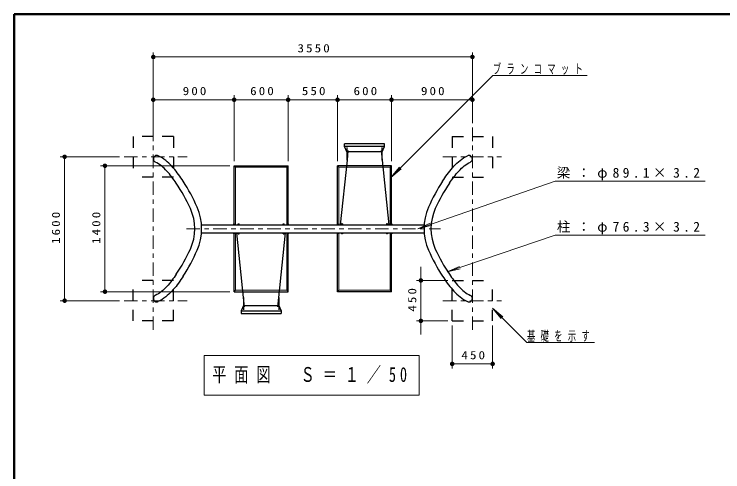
# Model space of a CAD drawing. Units: millimetres on the paper, scale 1:50. Extents: x -365 to 0, y -19 to 257.
# Drawn here: x -365 to -207.3, y 155.2 to 257 of the extents above; entities that cross this region are included whole.
import ezdxf

# ---------------------------------------------------------------- set-up
doc = ezdxf.new("R2010")
doc.units = ezdxf.units.MM
doc.linetypes.add('USER1', pattern=[4.5, 2.5, -2])
doc.linetypes.add('USER2', pattern=[6, 3, -1, 1, -1])
doc.layers.add('LY_1', color=7, linetype='Continuous', lineweight=25)
doc.styles.add('ＭＳ ゴシック', font='')
doc.styles.get('ＭＳ ゴシック').set_extended_font_data('MS Gothic')

# ---------------------------------------------------------------- blocks, each defined once
blk = doc.blocks.new('filled_dot')
at = {"color": 0, "linetype": 'Continuous', "lineweight": -2, "const_width": 1.25}
blk.add_lwpolyline([(-0.625, 0, 1), (0.625, 0, 1)], format="xyb", close=True, dxfattribs=at)

msp = doc.modelspace()

# ---------------------------------------------------------------- linework, layer by layer
at = {"layer": 'LY_1', "lineweight": 50}
for p, q in [((0, 257), (-365, 257)), ((-365, 257), (-365, 0))]:
    msp.add_line(p, q, dxfattribs=at)
at = {"layer": 'LY_1', "lineweight": 13}
for p, q in [((-334.054, 231.792), (-334.054, 248.487)), ((-263.054, 232.792), (-263.054, 248.487)), ((-334.054, 247.487), (-263.054, 247.487)), ((-258.516, 243.377), (-281.189, 220.705)), ((-258.516, 243.377), (-237.516, 243.377)), ((-316.054, 224.292), (-316.054, 238.971)), ((-304.054, 224.292), (-304.054, 238.971)), ((-293.054, 224.292), (-293.054, 238.971)), ((-281.054, 224.292), (-281.054, 238.971)), ((-334.054, 237.971), (-316.054, 237.971)), ((-316.054, 237.971), (-304.054, 237.971)), ((-304.054, 237.971), (-293.054, 237.971)), ((-293.054, 237.971), (-281.054, 237.971)), ((-281.054, 237.971), (-263.054, 237.971)), ((-341.554, 225.292), (-354.773, 225.292)), ((-353.773, 193.292), (-353.773, 225.292)), ((-317.054, 223.292), (-345.801, 223.292)), ((-344.801, 195.292), (-344.801, 223.292)), ((-315.754, 222.992), (-316.054, 223.292)), ((-315.754, 222.992), (-304.354, 222.992)), ((-315.754, 210.183), (-315.754, 222.992)), ((-304.354, 222.992), (-304.054, 223.292)), ((-304.354, 210.183), (-304.354, 222.992)), ((-292.754, 222.992), (-293.054, 223.292)), ((-281.354, 222.992), (-292.754, 222.992)), ((-292.754, 210.183), (-292.754, 222.992)), ((-281.354, 222.992), (-281.054, 223.292)), ((-281.354, 210.183), (-281.354, 222.992)), ((-281.189, 220.705), (-279.26, 223.003)), ((-281.189, 220.705), (-278.89, 222.633)), ((-244.665, 219.893), (-275.2, 209.3)), ((-244.665, 219.893), (-211.276, 219.893)), ((-275.2, 209.3), (-272.462, 210.526)), ((-275.2, 209.3), (-272.291, 210.032)), ((-315.754, 195.592), (-315.754, 208.401)), ((-304.354, 195.592), (-304.354, 208.401)), ((-292.754, 195.592), (-292.754, 208.401)), ((-281.354, 195.592), (-281.354, 208.401)), ((-244.665, 207.893), (-268.677, 199.67)), ((-244.665, 207.893), (-211.276, 207.893)), ((-274.517, 185.792), (-274.517, 200.792)), ((-268.677, 199.67), (-265.934, 200.886)), ((-268.677, 199.67), (-265.765, 200.391)), ((-268.554, 197.792), (-275.517, 197.792)), ((-315.754, 195.592), (-316.054, 195.292)), ((-315.754, 195.592), (-304.354, 195.592)), ((-304.354, 195.592), (-304.054, 195.292)), ((-292.754, 195.592), (-293.054, 195.292)), ((-281.354, 195.592), (-292.754, 195.592)), ((-281.354, 195.592), (-281.054, 195.292)), ((-317.054, 195.292), (-345.801, 195.292)), ((-341.554, 193.292), (-354.773, 193.292)), ((-258.554, 191.605), (-256.625, 189.306)), ((-258.554, 191.605), (-256.256, 189.676)), ((-250.921, 183.972), (-258.554, 191.605)), ((-268.554, 188.792), (-275.517, 188.792)), ((-267.554, 187.792), (-267.554, 178.235)), ((-258.554, 187.792), (-258.554, 178.235)), ((-250.921, 183.972), (-235.921, 183.972)), ((-322.731, 181.087), (-322.731, 172.287)), ((-274.931, 181.087), (-322.731, 181.087)), ((-274.931, 172.287), (-274.931, 181.087)), ((-258.554, 179.235), (-267.554, 179.235)), ((-322.731, 172.287), (-274.931, 172.287))]:
    msp.add_line(p, q, dxfattribs=at)
at = {"layer": 'LY_1', "linetype": 'USER2', "lineweight": 13}
for p, q in [((-334.054, 186.792), (-334.054, 231.792)), ((-263.054, 186.792), (-263.054, 231.792)), ((-340.554, 225.292), (-326.52, 225.292)), ((-269.6, 225.292), (-256.554, 225.292)), ((-326.693, 209.292), (-270.131, 209.292)), ((-340.554, 193.292), (-326.52, 193.292)), ((-269.6, 193.292), (-256.554, 193.292))]:
    msp.add_line(p, q, dxfattribs=at)
at = {"layer": 'LY_1', "linetype": 'USER1'}
for p, q in [((-338.554, 229.792), (-338.554, 220.792)), ((-329.554, 229.792), (-338.554, 229.792)), ((-329.554, 229.792), (-329.554, 220.792)), ((-267.554, 229.792), (-258.554, 229.792)), ((-267.554, 229.792), (-267.554, 220.792)), ((-258.554, 229.792), (-258.554, 220.792)), ((-329.554, 220.792), (-338.554, 220.792)), ((-267.554, 220.792), (-258.554, 220.792)), ((-329.554, 197.792), (-338.554, 197.792)), ((-338.554, 188.792), (-338.554, 197.792)), ((-329.554, 188.792), (-329.554, 197.792)), ((-267.554, 188.792), (-267.554, 197.792)), ((-267.554, 197.792), (-258.554, 197.792)), ((-258.554, 188.792), (-258.554, 197.792)), ((-329.554, 188.792), (-338.554, 188.792)), ((-267.554, 188.792), (-258.554, 188.792))]:
    msp.add_line(p, q, dxfattribs=at)
at = {"layer": 'LY_1'}
for p, q in [((-282.604, 228.162), (-291.504, 228.162)), ((-291.504, 227.562), (-291.504, 228.162)), ((-282.604, 227.562), (-291.504, 227.562)), ((-290.97, 226.362), (-291.504, 227.562)), ((-290.955, 224.562), (-290.955, 227.362)), ((-283.153, 224.562), (-283.153, 227.362)), ((-283.137, 226.362), (-282.604, 227.562)), ((-282.604, 227.562), (-282.604, 228.162)), ((-283.137, 226.362), (-290.97, 226.362)), ((-290.779, 226.662), (-290.955, 224.562)), ((-283.328, 226.662), (-283.153, 224.562)), ((-290.955, 224.562), (-292.458, 210.183)), ((-283.153, 224.562), (-281.65, 210.183)), ((-316.054, 223.292), (-304.054, 223.292)), ((-316.054, 210.183), (-316.054, 223.292)), ((-304.054, 210.183), (-304.054, 223.292)), ((-281.054, 223.292), (-293.054, 223.292)), ((-293.054, 210.183), (-293.054, 223.292)), ((-281.054, 210.183), (-281.054, 223.292)), ((-323.324, 210.183), (-273.783, 210.183)), ((-316.144, 210.392), (-315.964, 210.392)), ((-316.144, 210.183), (-316.144, 210.392)), ((-315.964, 210.183), (-315.964, 210.392)), ((-315.144, 210.392), (-314.964, 210.392)), ((-315.144, 210.183), (-315.144, 210.392)), ((-314.964, 210.183), (-314.964, 210.392)), ((-305.144, 210.392), (-304.964, 210.392)), ((-305.144, 210.183), (-305.144, 210.392)), ((-304.964, 210.183), (-304.964, 210.392)), ((-304.144, 210.392), (-303.964, 210.392)), ((-304.144, 210.183), (-304.144, 210.392)), ((-303.964, 210.183), (-303.964, 210.392)), ((-293.144, 210.392), (-293.144, 210.183)), ((-292.964, 210.392), (-293.144, 210.392)), ((-292.964, 210.392), (-292.964, 210.183)), ((-292.144, 210.392), (-292.144, 210.183)), ((-291.964, 210.392), (-292.144, 210.392)), ((-291.964, 210.392), (-291.964, 210.183)), ((-282.144, 210.392), (-282.144, 210.183)), ((-281.964, 210.392), (-282.144, 210.392)), ((-281.964, 210.392), (-281.964, 210.183)), ((-281.144, 210.392), (-281.144, 210.183)), ((-280.964, 210.392), (-281.144, 210.392)), ((-280.964, 210.392), (-280.964, 210.183)), ((-323.324, 208.401), (-273.783, 208.401)), ((-316.144, 208.192), (-316.144, 208.401)), ((-316.144, 208.192), (-315.964, 208.192)), ((-316.054, 195.292), (-316.054, 208.401)), ((-315.964, 208.192), (-315.964, 208.401)), ((-313.955, 194.022), (-315.458, 208.401)), ((-315.144, 208.192), (-315.144, 208.401)), ((-315.144, 208.192), (-314.964, 208.192)), ((-314.964, 208.192), (-314.964, 208.401)), ((-306.153, 194.022), (-304.65, 208.401)), ((-305.144, 208.192), (-305.144, 208.401)), ((-305.144, 208.192), (-304.964, 208.192)), ((-304.964, 208.192), (-304.964, 208.401)), ((-304.144, 208.192), (-304.144, 208.401)), ((-304.144, 208.192), (-303.964, 208.192)), ((-304.054, 195.292), (-304.054, 208.401)), ((-303.964, 208.192), (-303.964, 208.401)), ((-293.144, 208.401), (-293.144, 208.192)), ((-292.964, 208.192), (-293.144, 208.192)), ((-293.054, 195.292), (-293.054, 208.401)), ((-292.964, 208.401), (-292.964, 208.192)), ((-292.144, 208.401), (-292.144, 208.192)), ((-291.964, 208.192), (-292.144, 208.192)), ((-291.964, 208.401), (-291.964, 208.192)), ((-282.144, 208.401), (-282.144, 208.192)), ((-281.964, 208.192), (-282.144, 208.192)), ((-281.964, 208.401), (-281.964, 208.192)), ((-281.144, 208.401), (-281.144, 208.192)), ((-280.964, 208.192), (-281.144, 208.192)), ((-281.054, 195.292), (-281.054, 208.401)), ((-280.964, 208.401), (-280.964, 208.192)), ((-316.054, 195.292), (-304.054, 195.292)), ((-313.779, 191.922), (-313.955, 194.022)), ((-313.955, 194.022), (-313.955, 191.222)), ((-306.328, 191.922), (-306.153, 194.022)), ((-306.153, 194.022), (-306.153, 191.222)), ((-281.054, 195.292), (-293.054, 195.292)), ((-313.97, 192.222), (-314.504, 191.022)), ((-314.504, 191.022), (-305.604, 191.022)), ((-314.504, 191.022), (-314.504, 190.422)), ((-313.97, 192.222), (-306.137, 192.222)), ((-306.137, 192.222), (-305.604, 191.022)), ((-305.604, 191.022), (-305.604, 190.422)), ((-314.504, 190.422), (-305.604, 190.422))]:
    msp.add_line(p, q, dxfattribs=at)
for points in [[(-327.417, 219.832), (-327.662, 220.221), (-327.913, 220.605), (-328.171, 220.985), (-328.438, 221.363), (-328.713, 221.736), (-328.997, 222.103), (-329.289, 222.464), (-329.592, 222.819), (-329.906, 223.167), (-330.247, 223.493), (-330.574, 223.838), (-330.928, 224.157), (-331.297, 224.463), (-331.683, 224.754), (-332.086, 225.027), (-332.509, 225.28), (-332.95, 225.508)], [(-269.691, 219.832), (-269.446, 220.221), (-269.194, 220.605), (-268.937, 220.985), (-268.669, 221.363), (-268.394, 221.736), (-268.111, 222.103), (-267.818, 222.464), (-267.515, 222.819), (-267.201, 223.167), (-266.86, 223.493), (-266.534, 223.838), (-266.18, 224.157), (-265.81, 224.463), (-265.425, 224.754), (-265.021, 225.027), (-264.599, 225.28), (-264.157, 225.508)], [(-328.946, 219.397), (-329.183, 219.759), (-329.426, 220.116), (-329.676, 220.47), (-329.932, 220.817), (-330.194, 221.157), (-330.463, 221.489), (-330.739, 221.813), (-331.023, 222.127), (-331.33, 222.418), (-331.617, 222.724), (-331.927, 223.003), (-332.245, 223.267), (-332.572, 223.514), (-332.907, 223.741), (-333.252, 223.947), (-333.604, 224.129)], [(-268.161, 219.397), (-267.924, 219.759), (-267.682, 220.116), (-267.432, 220.47), (-267.176, 220.817), (-266.914, 221.157), (-266.645, 221.489), (-266.368, 221.813), (-266.084, 222.127), (-265.778, 222.418), (-265.49, 222.724), (-265.181, 223.003), (-264.863, 223.267), (-264.536, 223.514), (-264.2, 223.741), (-263.856, 223.947), (-263.503, 224.129)], [(-328.946, 199.187), (-329.183, 198.824), (-329.426, 198.467), (-329.676, 198.113), (-329.932, 197.766), (-330.194, 197.426), (-330.463, 197.094), (-330.739, 196.771), (-331.023, 196.456), (-331.33, 196.165), (-331.617, 195.859), (-331.927, 195.58), (-332.245, 195.316), (-332.572, 195.07), (-332.907, 194.842), (-333.252, 194.636), (-333.604, 194.454)], [(-327.417, 198.751), (-327.662, 198.362), (-327.913, 197.978), (-328.171, 197.598), (-328.438, 197.22), (-328.713, 196.847), (-328.997, 196.48), (-329.289, 196.119), (-329.592, 195.764), (-329.906, 195.416), (-330.247, 195.09), (-330.574, 194.745), (-330.928, 194.426), (-331.297, 194.12), (-331.683, 193.829), (-332.086, 193.556), (-332.509, 193.303), (-332.95, 193.076)], [(-269.691, 198.751), (-269.446, 198.362), (-269.194, 197.978), (-268.937, 197.598), (-268.669, 197.22), (-268.394, 196.847), (-268.111, 196.48), (-267.818, 196.119), (-267.515, 195.764), (-267.201, 195.416), (-266.86, 195.09), (-266.534, 194.745), (-266.18, 194.426), (-265.81, 194.12), (-265.425, 193.829), (-265.021, 193.556), (-264.599, 193.303), (-264.157, 193.076)], [(-268.161, 199.187), (-267.924, 198.824), (-267.682, 198.467), (-267.432, 198.113), (-267.176, 197.766), (-266.914, 197.426), (-266.645, 197.094), (-266.368, 196.771), (-266.084, 196.456), (-265.778, 196.165), (-265.49, 195.859), (-265.181, 195.58), (-264.863, 195.316), (-264.536, 195.07), (-264.2, 194.842), (-263.856, 194.636), (-263.503, 194.454)]]:
    msp.add_lwpolyline(points, dxfattribs=at)
for centre, radius, start, end in [((-333.276, 224.818), 0.763, 64.24052, 244.51433), ((-263.832, 224.818), 0.763, 295.48567, 115.75948), ((-360.367, 198.025), 38, 24.53811, 34.22179), ((-359.115, 198.874), 38, 23.60206, 33.47273), ((-237.993, 198.874), 38, 146.52727, 156.39794), ((-236.74, 198.025), 38, 145.77821, 155.46189), ((-335.689, 209.292), 10.872, 335.46189, 24.53811), ((-335.272, 209.292), 11.981, 336.39794, 23.60206), ((-261.836, 209.292), 11.981, 156.39794, 203.60206), ((-261.418, 209.292), 10.872, 155.46189, 204.53811), ((-360.367, 220.558), 38, 325.77821, 335.46189), ((-359.115, 219.709), 38, 326.52727, 336.39794), ((-237.993, 219.709), 38, 203.60206, 213.47273), ((-236.74, 220.558), 38, 204.53811, 214.22179), ((-333.276, 193.766), 0.763, 115.48567, 295.75948), ((-263.832, 193.766), 0.763, 244.24052, 64.51433)]:
    msp.add_arc(centre, radius, start, end, dxfattribs=at)

# ---------------------------------------------------------------- block references
at = {"layer": 'LY_1', "lineweight": 13, "xscale": 0.4, "yscale": 0.4}
for p in [(-334.054, 247.487), (-334.054, 237.971), (-316.054, 237.971), (-304.054, 237.971), (-293.054, 237.971), (-281.054, 237.971), (-267.554, 179.235)]:
    msp.add_blockref('filled_dot', p, dxfattribs=at)
for p, rotation in [((-263.054, 247.487), 180), ((-316.054, 237.971), 180), ((-304.054, 237.971), 180), ((-293.054, 237.971), 180), ((-281.054, 237.971), 180), ((-263.054, 237.971), 180), ((-353.773, 225.292), 270), ((-344.801, 223.292), 270), ((-274.517, 197.792), 90), ((-344.801, 195.292), 90), ((-353.773, 193.292), 90), ((-274.517, 188.792), 270), ((-258.554, 179.235), 180)]:
    msp.add_blockref('filled_dot', p, dxfattribs=dict(at, rotation=rotation))

# ---------------------------------------------------------------- texts
at = {"layer": 'LY_1', "style": 'ＭＳ ゴシック'}
for s, insert, char_height, attachment_point in [('\\T1.33;\\W1.15;3550', (-298.145, 248.487), 1.833, 8), ('\\T1.64;\\W0.6;ブランコマット', (-258.516, 243.527), 2.199, 7), ('\\T1.33;\\W1.15;900', (-324.637, 238.971), 1.833, 8), ('\\T1.33;\\W1.15;600', (-309.637, 238.971), 1.833, 8), ('\\T1.33;\\W1.15;550', (-298.139, 238.971), 1.833, 8), ('\\T1.33;\\W1.15;600', (-286.637, 238.971), 1.833, 8), ('\\T1.33;\\W1.15;900', (-271.637, 238.971), 1.833, 8), ('\\T1.5;梁：φ89.1×3.2', (-244.276, 220.043), 2.199, 7), ('\\T1.5;柱：φ76.3×3.2', (-244.276, 208.043), 2.199, 7), ('\\T1.64;\\W0.6;基礎を示す', (-250.921, 184.122), 2.199, 7), ('\\T1.33;\\W1.15;450', (-262.639, 180.235), 1.833, 8), ('\\T1.56;\\W0.7;平面図\u3000Ｓ＝１／50', (-298.831, 176.687), 3.299, 5)]:
    msp.add_mtext(s, dxfattribs=dict(at, insert=insert, char_height=char_height, attachment_point=attachment_point))
at = {"layer": 'LY_1', "char_height": 1.833, "attachment_point": 8, "rotation": 90, "style": 'ＭＳ ゴシック'}
for s, insert in [('\\T1.33;\\W1.15;1600', (-354.773, 209.713)), ('\\T1.33;\\W1.15;1400', (-345.801, 209.713)), ('\\T1.33;\\W1.15;450', (-275.517, 193.707))]:
    msp.add_mtext(s, dxfattribs=dict(at, insert=insert))

doc.saveas('drawing.dxf')
